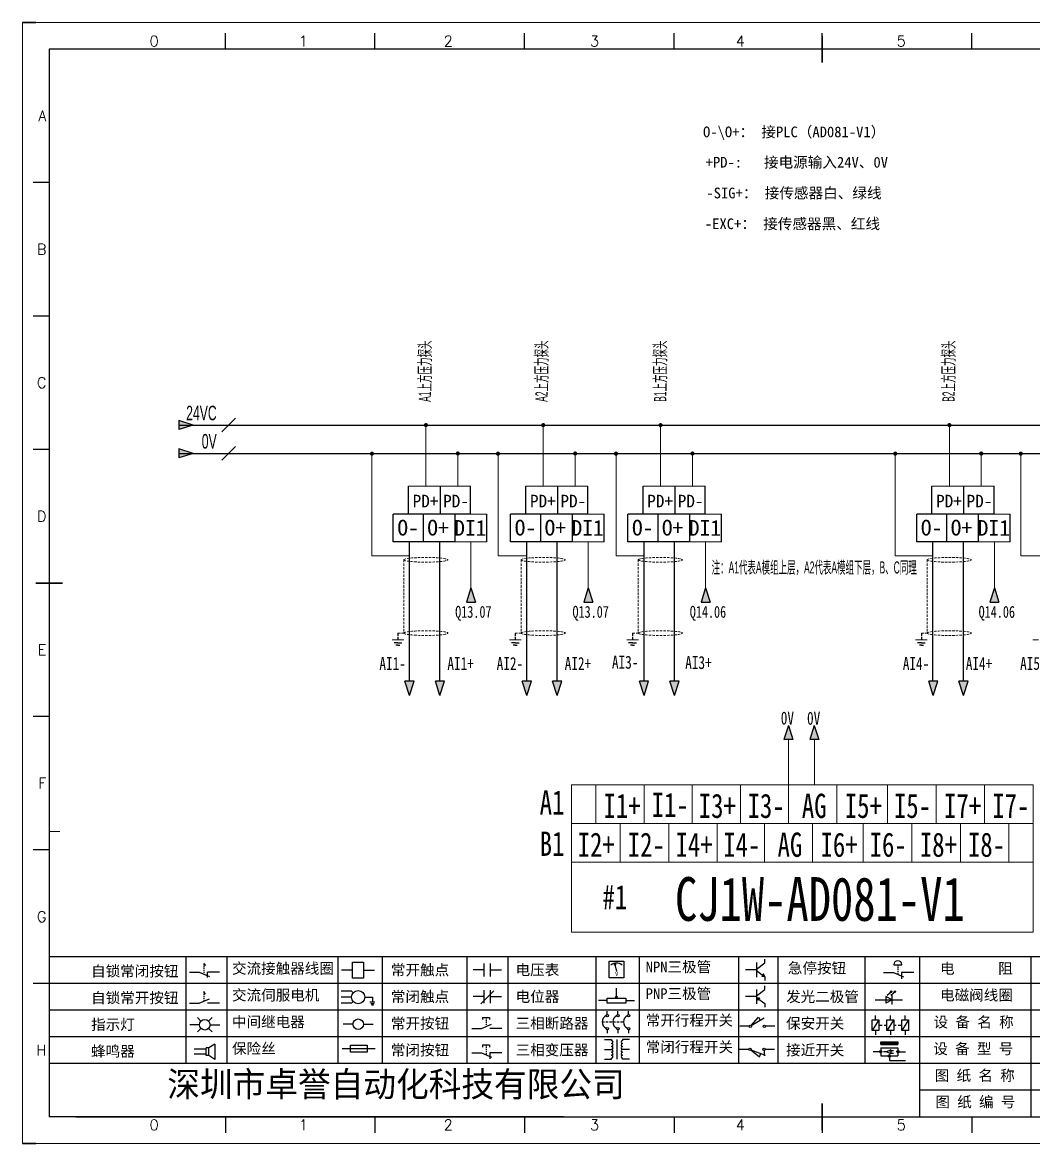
# Model space of a CAD drawing. Extents: x 38255 to 47052, y -6758 to -3353.
# Drawn here: x 40673.9 to 40882.2, y -5102.5 to -4871.5 of the extents above; entities that cross this region are included whole.
import ezdxf
from ezdxf.enums import TextEntityAlignment as Align

# ---------------------------------------------------------------- set-up
doc = ezdxf.new("R2010")
doc.units = 0
doc.header["$MEASUREMENT"] = 0
doc.linetypes.add('DASHED', pattern=[0.75, 0.5, -0.25])
doc.layers.add('AE_BOR', color=1, linetype='Continuous')
doc.layers.add('细实线层', color=7, linetype='Continuous')
doc.layers.add('Dimension', color=3, linetype='Continuous', lineweight=13)
doc.layers.add('frame', color=7, linetype='Continuous', lineweight=15)
doc.styles.add('WD', font='romans.shx', dxfattribs={"bigfont": 'gbcbig.shx'})
doc.styles.add('宋体', font='', dxfattribs={"width": 0.75})
doc.styles.add('工程字', font='')
doc.styles.add('样式 1', font='aehalf.shx', dxfattribs={"height": 4, "bigfont": '@extfont2.shx'})
doc.styles.add('样式 8', font='arial.ttf')
doc.styles.add('汉字', font='')
doc.styles.get('宋体').set_extended_font_data('SimSun')
doc.styles.get('工程字').set_extended_font_data('SimSun')
doc.styles.get('汉字').set_extended_font_data('新宋体')

# ---------------------------------------------------------------- blocks, each defined once
blk = doc.blocks.new('*U34')
at = {"linetype": 'ByBlock'}
for p, q in [((-1909.23, -780.45), (-1909.23, -780.67)), ((-1909.23, -780.45), (-1908.92, -780.84)), ((-1909.23, -780.84), (-1909.23, -781.05)), ((-1911.92, -782.07), (-1910.06, -782.07)), ((-1910.06, -782.07), (-1908.18, -782.88)), ((-1909.23, -781.23), (-1909.23, -781.44)), ((-1909.23, -781.61), (-1909.23, -781.83)), ((-1909.23, -782), (-1909.23, -782.21)), ((-1909.23, -782.38), (-1909.23, -782.43)), ((-1908.52, -783.07), (-1908.52, -782.07)), ((-1906.25, -782.07), (-1908.52, -782.07))]:
    blk.add_line(p, q, dxfattribs=at)
blk = doc.blocks.new('*U36')
at = {"linetype": 'ByBlock'}
for p, q in [((-1908.88, -791.17), (-1909.23, -790.71)), ((-1909.23, -790.71), (-1909.23, -790.92)), ((-1909.23, -791.09), (-1909.23, -791.31)), ((-1909.23, -791.48), (-1909.23, -791.69)), ((-1911.92, -792.89), (-1910.06, -792.89)), ((-1910.06, -792.89), (-1908.18, -792.08)), ((-1909.23, -791.86), (-1909.23, -792.08)), ((-1909.23, -792.25), (-1909.23, -792.47)), ((-1906.25, -792.89), (-1908.52, -792.89))]:
    blk.add_line(p, q, dxfattribs=at)
blk = doc.blocks.new('蜂鸣器')
at = {"linetype": 'ByBlock'}
for p, q in [((-1907.17, -795.53), (-1908.25, -796.26)), ((-1907.17, -795.53), (-1907.17, -798.41)), ((-1908.8, -796.48), (-1911.01, -796.48)), ((-1908.8, -797.46), (-1911.01, -797.46)), ((-1908.25, -796.26), (-1908.8, -796.26)), ((-1908.8, -797.68), (-1908.8, -796.26)), ((-1908.25, -797.68), (-1908.8, -797.68)), ((-1908.25, -797.68), (-1908.25, -796.26)), ((-1907.17, -798.41), (-1908.25, -797.68))]:
    blk.add_line(p, q, dxfattribs=at)
blk = doc.blocks.new('指示灯')
at = {"linetype": 'ByBlock'}
for p, q in [((-1854.25, -776.92), (-1856.06, -776.92)), ((-1854.62, -775.59), (-1853.97, -776.23)), ((-1851.9, -775.59), (-1852.54, -776.23)), ((-1852.26, -776.92), (-1850.45, -776.92)), ((-1854.62, -778.25), (-1853.97, -777.61)), ((-1851.9, -778.25), (-1852.54, -777.61))]:
    blk.add_line(p, q, dxfattribs=at)
blk.add_circle((-1853.26, -776.92), 0.992, dxfattribs=at)
blk = doc.blocks.new('交流接触器线圈')
at = {"linetype": 'ByBlock'}
for p, q in [((-1880.82, -781.77), (-1882.87, -781.77)), ((-1878.72, -781.77), (-1876.67, -781.77))]:
    blk.add_line(p, q, dxfattribs=at)
blk.add_lwpolyline([(-1880.82, -780.28), (-1878.72, -780.28), (-1878.72, -783.26), (-1880.82, -783.26)], close=True, dxfattribs=at)
blk = doc.blocks.new('交流伺服电机')
at = {"linetype": 'ByBlock'}
for p, q in [((-1880.97, -785.75), (-1882.94, -785.75)), ((-1880.97, -786.85), (-1882.94, -786.85)), ((-1880.97, -785.75), (-1880.65, -786.03)), ((-1878.49, -786.85), (-1877.07, -786.85)), ((-1877.07, -786.85), (-1877.07, -787.72)), ((-1880.97, -787.94), (-1882.94, -787.94)), ((-1880.97, -787.94), (-1880.65, -787.67)), ((-1877.54, -787.72), (-1876.59, -787.72)), ((-1877.38, -788.01), (-1876.75, -788.01)), ((-1877.23, -788.29), (-1876.9, -788.29))]:
    blk.add_line(p, q, dxfattribs=at)
blk.add_circle((-1879.73, -786.85), 1.24, dxfattribs=at)
blk = doc.blocks.new('中间继电器')
at = {"linetype": 'ByBlock'}
for p, q in [((-1880.72, -791.92), (-1882.54, -791.92)), ((-1878.74, -791.92), (-1876.92, -791.92))]:
    blk.add_line(p, q, dxfattribs=at)
blk.add_circle((-1879.73, -791.92), 0.992, dxfattribs=at)
blk = doc.blocks.new('保险丝')
at = {"linetype": 'ByBlock'}
blk.add_line((-1882.72, -796.49), (-1876.55, -796.49), dxfattribs=at)
blk.add_lwpolyline([(-1881.2, -795.86), (-1878.06, -795.86), (-1878.06, -797.12), (-1881.2, -797.12)], close=True, dxfattribs=at)
blk = doc.blocks.new('常开按钮')
at = {"linetype": 'ByBlock'}
for p, q in [((-1910.06, -787.73), (-1908.18, -786.93)), ((-1909.9, -785.68), (-1908.56, -785.68)), ((-1909.9, -785.68), (-1909.9, -786.07)), ((-1909.23, -785.68), (-1909.23, -785.89)), ((-1909.23, -786.06), (-1909.23, -786.28)), ((-1909.23, -786.45), (-1909.23, -786.67)), ((-1909.23, -786.84), (-1909.23, -787.05)), ((-1909.23, -787.22), (-1909.23, -787.38)), ((-1908.56, -785.68), (-1908.56, -786.07)), ((-1911.92, -787.73), (-1910.06, -787.73)), ((-1906.25, -787.73), (-1908.52, -787.73))]:
    blk.add_line(p, q, dxfattribs=at)
blk = doc.blocks.new('常开触点')
at = {"linetype": 'ByBlock'}
for p, q in [((-1853.82, -782.99), (-1853.82, -780.56)), ((-1852.6, -782.99), (-1852.6, -780.56)), ((-1853.82, -781.77), (-1855.88, -781.77)), ((-1852.6, -781.77), (-1850.55, -781.77))]:
    blk.add_line(p, q, dxfattribs=at)
blk = doc.blocks.new('常闭触点')
at = {"linetype": 'ByBlock'}
for p, q in [((-1853.82, -786.77), (-1855.88, -786.77)), ((-1852.01, -785.66), (-1854.43, -788.1)), ((-1853.82, -787.99), (-1853.82, -785.56)), ((-1852.6, -787.99), (-1852.6, -785.56)), ((-1852.6, -786.77), (-1850.55, -786.77))]:
    blk.add_line(p, q, dxfattribs=at)
blk = doc.blocks.new('常闭按钮')
at = {"linetype": 'ByBlock'}
for p, q in [((-1854.11, -790.83), (-1852.77, -790.83)), ((-1854.11, -790.83), (-1854.11, -791.22)), ((-1853.44, -790.83), (-1853.44, -791.04)), ((-1853.44, -791.21), (-1853.44, -791.43)), ((-1853.44, -791.6), (-1853.44, -791.82)), ((-1852.77, -790.83), (-1852.77, -791.22)), ((-1856.13, -792.28), (-1854.28, -792.28)), ((-1854.28, -792.28), (-1852.4, -793.09)), ((-1853.44, -791.99), (-1853.44, -792.2)), ((-1853.44, -792.37), (-1853.44, -792.53)), ((-1850.47, -792.28), (-1852.73, -792.28)), ((-1852.73, -792.28), (-1852.73, -793.43))]:
    blk.add_line(p, q, dxfattribs=at)
blk = doc.blocks.new('电压表')
at = {"linetype": 'ByBlock'}
for p, q in [((-1814.84, -780.75), (-1814.91, -781.13)), ((-1814.6, -781.05), (-1814.91, -781.13)), ((-1814.84, -780.75), (-1814.46, -782.26)), ((-1814.84, -780.75), (-1814.6, -781.05))]:
    blk.add_line(p, q, dxfattribs=at)
blk.add_lwpolyline([(-1815.84, -780.34), (-1813.07, -780.34), (-1813.07, -783.49), (-1815.84, -783.49)], close=True, dxfattribs=at)
blk.add_arc((-1814.46, -782.26), 1.56, 46.8313, 133.1687, dxfattribs=at)
at = {"linetype": 'ByBlock', "insert": (-1814.7, -782.39), "char_height": 0.75, "width": 0.6768, "attachment_point": 1}
blk.add_mtext('V', dxfattribs=at)
blk = doc.blocks.new('电位器')
at = {"linetype": 'ByBlock'}
for p, q in [((-1814.45, -787.3), (-1814.45, -785.39)), ((-1814.45, -787.3), (-1814.62, -786.96)), ((-1814.62, -786.96), (-1814.27, -786.96)), ((-1814.45, -787.3), (-1814.27, -786.96)), ((-1816.21, -787.75), (-1817.79, -787.75)), ((-1812.68, -787.75), (-1811.1, -787.75))]:
    blk.add_line(p, q, dxfattribs=at)
blk.add_lwpolyline([(-1816.21, -787.3), (-1812.68, -787.3), (-1812.68, -788.2), (-1816.21, -788.2)], close=True, dxfattribs=at)
blk = doc.blocks.new('三相断路器')
at = {"linetype": 'ByBlock'}
for p, q in [((-1816.17, -790.33), (-1816.17, -789.7)), ((-1814.17, -790.33), (-1814.17, -789.7)), ((-1812.18, -790.33), (-1812.18, -789.7)), ((-1817.14, -791.74), (-1816.72, -791.74)), ((-1816.45, -791.74), (-1816.03, -791.74)), ((-1816.17, -793.19), (-1816.17, -793.83)), ((-1815.76, -791.74), (-1815.34, -791.74)), ((-1815.07, -791.74), (-1814.65, -791.74)), ((-1814.38, -791.74), (-1813.96, -791.74)), ((-1814.17, -793.19), (-1814.17, -793.83)), ((-1813.69, -791.74), (-1813.27, -791.74)), ((-1812.18, -793.19), (-1812.18, -793.83))]:
    blk.add_line(p, q, dxfattribs=at)
for centre in [(-1816.17, -790.55), (-1814.17, -790.55), (-1812.18, -790.55), (-1816.17, -792.98), (-1814.17, -792.98), (-1812.18, -792.98)]:
    blk.add_circle(centre, 0.219, dxfattribs=at)
for centre in [(-1815.81, -791.74), (-1813.82, -791.74), (-1811.83, -791.74)]:
    blk.add_arc(centre, 1.32, 115.5791, 244.4209, dxfattribs=at)
blk = doc.blocks.new('三相变压器')
at = {"linetype": 'ByBlock'}
for p, q in [((-1816.69, -795.03), (-1815.37, -795.03)), ((-1815.37, -795.03), (-1815.37, -795.24)), ((-1814.34, -798.7), (-1814.34, -795.04)), ((-1812, -795.03), (-1813.32, -795.03)), ((-1813.32, -795.03), (-1813.32, -795.24)), ((-1816.69, -796.87), (-1815.37, -796.87)), ((-1812, -796.87), (-1813.32, -796.87)), ((-1816.69, -798.71), (-1815.37, -798.71)), ((-1815.37, -798.71), (-1815.37, -798.5)), ((-1813.32, -798.71), (-1813.32, -798.5)), ((-1812, -798.71), (-1813.32, -798.71))]:
    blk.add_line(p, q, dxfattribs=at)
for centre, start, end in [((-1815.37, -795.51), 270, 90), ((-1815.37, -796.06), 270, 90), ((-1813.32, -795.51), 90, 270), ((-1813.32, -796.06), 90, 270), ((-1815.37, -796.6), 270, 90), ((-1815.37, -797.14), 270, 90), ((-1815.37, -797.68), 270, 90), ((-1815.37, -798.23), 270, 90), ((-1813.32, -796.6), 90, 270), ((-1813.32, -797.14), 90, 270), ((-1813.32, -797.68), 90, 270), ((-1813.32, -798.23), 90, 270)]:
    blk.add_arc(centre, 0.271, start, end, dxfattribs=at)
blk = doc.blocks.new('NPN三极管')
at = {"linetype": 'ByBlock'}
for p, q in [((-1785.73, -780.61), (-1785.73, -783.32)), ((-1785.73, -781.82), (-1784.15, -780.66)), ((-1784.15, -780.66), (-1784.15, -779.98)), ((-1785.73, -781.97), (-1787.81, -781.97)), ((-1785.73, -782.11), (-1784.15, -783.27)), ((-1784.41, -782.73), (-1784.74, -783.18)), ((-1784.15, -783.27), (-1784.74, -783.18)), ((-1784.15, -783.27), (-1784.41, -782.73)), ((-1784.15, -783.27), (-1784.15, -783.96))]:
    blk.add_line(p, q, dxfattribs=at)
blk = doc.blocks.new('PNP三极管')
at = {"linetype": 'ByBlock'}
for p, q in [((-1784.9, -785.38), (-1784.9, -788.09)), ((-1783.32, -785.43), (-1783.32, -784.75)), ((-1784.9, -786.74), (-1786.98, -786.74)), ((-1784.9, -786.59), (-1783.32, -785.43)), ((-1784.9, -786.88), (-1783.32, -788.04)), ((-1784.9, -786.88), (-1784.31, -786.97)), ((-1784.9, -786.88), (-1784.64, -787.42)), ((-1784.31, -786.97), (-1784.64, -787.42)), ((-1783.32, -788.04), (-1783.32, -788.73))]:
    blk.add_line(p, q, dxfattribs=at)
blk = doc.blocks.new('常开行程开关')
at = {"linetype": 'ByBlock'}
for p, q in [((-1785.89, -792.17), (-1784.52, -790.62)), ((-1785.89, -792.17), (-1783.43, -790.72)), ((-1784.52, -790.62), (-1784.19, -791.17)), ((-1786.29, -792.3), (-1788.01, -792.3)), ((-1781.48, -792.3), (-1783.21, -792.3))]:
    blk.add_line(p, q, dxfattribs=at)
for centre in [(-1786.07, -792.3), (-1783.42, -792.3)]:
    blk.add_circle(centre, 0.219, dxfattribs=at)
blk = doc.blocks.new('常闭行程开关')
at = {"linetype": 'ByBlock'}
for p, q in [((-1786.34, -796.62), (-1788.07, -796.62)), ((-1785.93, -796.72), (-1783.25, -797.7)), ((-1785.93, -796.72), (-1784.3, -798)), ((-1784.3, -798), (-1784.08, -797.4)), ((-1783.48, -796.84), (-1783.48, -797.85)), ((-1781.54, -796.62), (-1783.26, -796.62))]:
    blk.add_line(p, q, dxfattribs=at)
for centre in [(-1786.12, -796.62), (-1783.48, -796.62)]:
    blk.add_circle(centre, 0.219, dxfattribs=at)
blk = doc.blocks.new('发光二极管')
at = {"linetype": 'ByBlock'}
for p, q in [((-1755.78, -785.92), (-1754.89, -785.14)), ((-1754.89, -785.14), (-1755.2, -785.22)), ((-1755.2, -785.22), (-1755.01, -785.43)), ((-1755.08, -785.92), (-1754.18, -785.14)), ((-1754.89, -785.14), (-1755.01, -785.43)), ((-1754.18, -785.14), (-1754.49, -785.22)), ((-1754.49, -785.22), (-1754.31, -785.43)), ((-1754.18, -785.14), (-1754.31, -785.43)), ((-1758.01, -786.77), (-1752.89, -786.77)), ((-1754.84, -786.77), (-1756.04, -786.16)), ((-1756.04, -786.16), (-1756.04, -787.39)), ((-1754.84, -786.77), (-1756.04, -787.39)), ((-1754.84, -787.63), (-1754.84, -785.92))]:
    blk.add_line(p, q, dxfattribs=at)
blk = doc.blocks.new('保安开关')
at = {"linetype": 'ByBlock'}
for p, q in [((-1757.33, -790.79), (-1758.6, -792.81)), ((-1757.96, -790.79), (-1757.96, -789.97)), ((-1754.54, -790.79), (-1755.81, -792.81)), ((-1755.17, -790.79), (-1755.17, -789.97)), ((-1751.75, -790.79), (-1753.02, -792.81)), ((-1752.39, -790.79), (-1752.39, -789.97)), ((-1757.96, -792.81), (-1757.96, -793.62)), ((-1757.33, -791.8), (-1756.72, -791.8)), ((-1756.35, -791.8), (-1755.89, -791.8)), ((-1755.17, -792.81), (-1755.17, -793.62)), ((-1754.52, -791.8), (-1754.06, -791.8)), ((-1753.69, -791.8), (-1753.08, -791.8)), ((-1752.39, -792.81), (-1752.39, -793.62))]:
    blk.add_line(p, q, dxfattribs=at)
for points in [[(-1758.6, -790.79), (-1757.33, -790.79), (-1757.33, -792.81), (-1758.6, -792.81)], [(-1755.81, -790.79), (-1754.54, -790.79), (-1754.54, -792.81), (-1755.81, -792.81)], [(-1753.02, -790.79), (-1751.75, -790.79), (-1751.75, -792.81), (-1753.02, -792.81)]]:
    blk.add_lwpolyline(points, close=True, dxfattribs=at)
blk = doc.blocks.new('接近开关')
at = {"linetype": 'ByBlock'}
h = blk.add_hatch(dxfattribs=at)
h.set_pattern_fill('ANSI31', color=256, scale=0.01, style=0)
h.set_pattern_definition([(45, (-89.131516, -30.795668), (-0.0224506403, 0.0224506403), [])])
h.paths.add_polyline_path([(-1516.96, -1123.35), (-1516.96, -1122.85), (-1513.76, -1122.85), (-1513.76, -1123.35)])
for p, q in [((-1516.96, -1123.35), (-1516.96, -1122.85)), ((-1516.96, -1122.85), (-1513.76, -1122.85)), ((-1516.96, -1123.35), (-1513.76, -1123.35)), ((-1513.76, -1122.85), (-1513.76, -1123.35)), ((-1517.18, -1124.71), (-1518.36, -1124.71)), ((-1516.96, -1123.95), (-1513.76, -1123.95)), ((-1516.96, -1123.95), (-1516.96, -1125.47)), ((-1516.96, -1125.47), (-1513.76, -1125.47)), ((-1515.91, -1124.71), (-1516.45, -1124.71)), ((-1515.11, -1124.31), (-1515.91, -1124.71)), ((-1515.11, -1125.11), (-1515.91, -1124.71)), ((-1515.33, -1124.53), (-1515.17, -1124.53)), ((-1515.33, -1124.88), (-1515.17, -1124.88)), ((-1515.25, -1124.45), (-1515.25, -1124.61)), ((-1515.11, -1124.31), (-1515.11, -1125.11)), ((-1515.11, -1124.48), (-1514.58, -1124.48)), ((-1515.11, -1124.94), (-1514.58, -1124.94)), ((-1513.76, -1123.95), (-1513.76, -1125.47)), ((-1513.54, -1124.71), (-1512.36, -1124.71)), ((-1515.36, -1125.69), (-1515.36, -1126.36)), ((-1515.36, -1126.36), (-1512.36, -1126.36))]:
    blk.add_line(p, q, dxfattribs=at)
for centre in [(-1516.96, -1124.71), (-1515.36, -1125.47), (-1513.76, -1124.71)]:
    blk.add_circle(centre, 0.225, dxfattribs=at)
blk = doc.blocks.new('急停按钮')
at = {"linetype": 'ByBlock'}
for p, q in [((-1.86, 0), (0, 0)), ((0, 0), (1.88, -0.81)), ((0.06, 1.45), (1.61, 1.45)), ((0.83, 1.45), (0.83, 1.24)), ((0.83, 1.07), (0.83, 0.85)), ((0.83, 0.68), (0.83, 0.47)), ((0.83, 0.29), (0.83, 0.08)), ((3.81, 0), (1.54, 0)), ((1.54, 0), (1.54, -1.15)), ((0.83, -0.09), (0.83, -0.24))]:
    blk.add_line(p, q, dxfattribs=at)
blk.add_arc((0.83, 1.45), 0.774, 0, 180)
blk = doc.blocks.new('电控横A4')
for p, q in [((292, -5), (5, -5)), ((5, -5), (5, -205)), ((10.03, -205), (289.53, -205)), ((130.8, -205), (190.75, -205))]:
    blk.add_line(p, q)
at = {"lineweight": 9, "ltscale": 0.1}
for p, q in [((5, -151.57), (7, -151.57)), ((101.34, -205), (130.8, -205)), ((129.44, -205), (129.44, -205)), ((129.44, -205), (129.44, -205)), ((129.44, -205), (129.44, -205)), ((129.44, -205), (129.44, -205))]:
    blk.add_line(p, q, dxfattribs=at)
at = {"linetype": 'ByBlock'}
for p, q in [((292, -175), (5, -175)), ((292, -180), (5, -180)), ((292, -185), (5, -185)), ((292, -190), (5, -190)), ((292, -195), (5, -195)), ((292, -200), (168.03, -200))]:
    blk.add_line(p, q, dxfattribs=at)
at = {"color": 0, "lineweight": -2}
for p, q in [((30.58, -175), (30.58, -195)), ((38.26, -175), (38.26, -195)), ((59.05, -175), (59.05, -195)), ((67.4, -175), (67.4, -195)), ((83.26, -175), (83.26, -195)), ((90.91, -175), (90.91, -195)), ((107.4, -175), (107.4, -195)), ((115.5, -175), (115.5, -195)), ((134.12, -175), (134.12, -195)), ((141.48, -175), (141.48, -195)), ((157.79, -175), (157.79, -195)), ((168.03, -175), (168.03, -204.92)), ((188.84, -175), (188.84, -185)), ((188.84, -185), (188.84, -204.92))]:
    blk.add_line(p, q, dxfattribs=at)
at = {"color": 0, "ltscale": 2}
blk.add_line((101.34, -205), (5, -205), dxfattribs=at)
at = {"layer": 'AE_BOR', "lineweight": 30}
for p, q in [((2.53, 0), (0, 0)), ((0, -210), (2.53, -210))]:
    blk.add_line(p, q, dxfattribs=at)
at = {"layer": 'AE_BOR', "color": 1, "lineweight": 15}
for p, q in [((0, 0), (297, 0)), ((0, -210), (0, 0)), ((297, -210), (0, -210))]:
    blk.add_line(p, q, dxfattribs=at)
at = {"layer": 'AE_BOR'}
for p, q in [((38.03, -5), (38.03, -2)), ((66.03, -5), (66.03, -2)), ((94.03, -5), (94.03, -2)), ((122.03, -5), (122.03, -2)), ((149.78, -5), (149.78, -2)), ((177.78, -5), (177.78, -2)), ((5, -30), (2, -30)), ((5, -55), (2, -55)), ((5, -80), (2, -80)), ((5, -130), (2, -130)), ((5, -155), (2, -155)), ((5, -180), (2, -180)), ((38.03, -205), (38.03, -208)), ((66.03, -205), (66.03, -208)), ((94.03, -205), (94.03, -208)), ((122.03, -205), (122.03, -208)), ((149.78, -205), (149.78, -208)), ((177.78, -205), (177.78, -208))]:
    blk.add_line(p, q, dxfattribs=at)
at = {"layer": 'AE_BOR', "color": 2, "lineweight": 30}
for p, q in [((149.78, -7.5), (149.78, -2.5)), ((2.5, -105), (7.5, -105)), ((149.78, -202.5), (149.78, -207.5)), ((149.78, -205), (149.78, -207.5))]:
    blk.add_line(p, q, dxfattribs=at)
at = {"linetype": 'ByBlock'}
for name, p in [('*U34', (1943.19, 604.18)), ('交流接触器线圈', (1942.62, 604.27)), ('常开触点', (1940.27, 604.3)), ('电压表', (1925.71, 604.52)), ('NPN三极管', (1923.2, 604.5)), ('PNP三极管', (1922.37, 604.27)), ('*U36', (1943.19, 609.18)), ('交流伺服电机', (1942.62, 604.27)), ('常闭触点', (1940.27, 604.3)), ('电位器', (1925.71, 604.52)), ('发光二极管', (1917.72, 603.69)), ('指示灯', (1887.41, 589.18)), ('中间继电器', (1942.62, 604.27)), ('常开按钮', (1996.06, 599.3)), ('三相断路器', (1925.71, 604.52)), ('常开行程开关', (1922.37, 604.27)), ('保安开关', (1917.72, 603.98)), ('三相变压器', (1925.71, 604.52)), ('接近开关', (1677.72, 931.9)), ('蜂鸣器', (1943.19, 604.18)), ('保险丝', (1942.62, 604.27)), ('常闭按钮', (1940.27, 599.3)), ('常闭行程开关', (1922.37, 604.27))]:
    blk.add_blockref(name, p, dxfattribs=at)
blk.add_blockref('急停按钮', (163.12, -177.98))
at = {"char_height": 2, "attachment_point": 1, "style": '汉字'}
for s, insert in [('{\\fKaiTi_GB2312|b0|i0|c134|p49;自锁常闭按钮}', (12.86, -176.69)), ('{\\fKaiTi_GB2312|b0|i0|c134|p49;交流接触器线圈}', (39.25, -176.19)), ('{\\fKaiTi_GB2312|b0|i0|c134|p49;常开触点}', (69.01, -176.48)), ('{\\fKaiTi_GB2312|b0|i0|c134|p49;电压表}', (92.37, -176.47)), ('{\\fKaiTi_GB2312|b0|i0|c134|p49;NPN三极管}', (116.73, -175.91)), ('{\\fKaiTi_GB2312|b0|i0|c134|p49;急停按钮}', (143.35, -176.12)), ('{\\fKaiTi_GB2312|b0|i0|c134|p49;电      阻}', (171.86, -176.19)), ('{\\fKaiTi_GB2312|b0|i0|c134|p49;自锁常开按钮}', (12.86, -181.69)), ('{\\fKaiTi_GB2312|b0|i0|c134|p49;交流伺服电机}', (39.25, -181.19)), ('{\\fKaiTi_GB2312|b0|i0|c134|p49;常闭触点}', (69.01, -181.48)), ('{\\fKaiTi_GB2312|b0|i0|c134|p49;电位器}', (92.37, -181.47)), ('{\\fKaiTi_GB2312|b0|i0|c134|p49;PNP三极管}', (116.73, -180.91)), ('{\\fKaiTi_GB2312|b0|i0|c134|p49;发光二极管}', (143.02, -181.48)), ('{\\fKaiTi_GB2312|b0|i0|c134|p49;电磁阀线圈}', (171.86, -181.19)), ('{\\fKaiTi_GB2312|b0|i0|c134|p49;指示灯}', (12.86, -186.69)), ('{\\fKaiTi_GB2312|b0|i0|c134|p49;中间继电器}', (39.25, -186.19)), ('{\\fKaiTi_GB2312|b0|i0|c134|p49;常开按钮}', (69.01, -186.48)), ('{\\fKaiTi_GB2312|b0|i0|c134|p49;三相断路器}', (92.37, -186.47)), ('{\\fKaiTi_GB2312|b0|i0|c134|p49;常开行程开关}', (116.73, -185.91)), ('{\\fKaiTi_GB2312|b0|i0|c134|p49;保安开关}', (143.02, -186.48)), ('{\\fKaiTi_GB2312|b0|i0|c134|p0;设 备 名 称}', (170.65, -186.24)), ('{\\fKaiTi_GB2312|b0|i0|c134|p49;保险丝}', (39.25, -191.19)), ('{\\fKaiTi_GB2312|b0|i0|c134|p49;常闭行程开关}', (116.73, -190.91)), ('{\\fKaiTi_GB2312|b0|i0|c134|p0;设 备 型 号}', (170.58, -191.24)), ('{\\fKaiTi_GB2312|b0|i0|c134|p49;蜂鸣器}', (12.86, -191.69)), ('{\\fKaiTi_GB2312|b0|i0|c134|p49;常闭按钮}', (69.01, -191.48)), ('{\\fKaiTi_GB2312|b0|i0|c134|p49;三相变压器}', (92.37, -191.47)), ('{\\fKaiTi_GB2312|b0|i0|c134|p49;接近开关}', (143.02, -191.48)), ('{\\fKaiTi_GB2312|b0|i0|c134|p0;图 纸 名 称}', (170.86, -196.24)), ('{\\fKaiTi_GB2312|b0|i0|c134|p0;图 纸 编 号}', (170.98, -201.2))]:
    blk.add_mtext(s, dxfattribs=dict(at, insert=insert))
at = {"color": 0, "lineweight": -2, "insert": (27.14, -196.53), "char_height": 4.7064, "width": 96.1138, "attachment_point": 1}
blk.add_mtext('深圳市卓誉自动化科技有限公司', dxfattribs=at)
at = {"layer": 'AE_BOR', "style": 'WD'}
for s, p in [('0', (24.67, -4.5)), ('1', (52.6, -4.5)), ('2', (79.75, -4.5)), ('3', (107.15, -4.5)), ('4', (134.45, -4.5)), ('5', (164.59, -4.5)), ('0', (24.67, -207.5)), ('1', (52.6, -207.5)), ('2', (79.75, -207.5)), ('3', (107.15, -207.5)), ('4', (134.45, -207.5)), ('5', (164.59, -207.5))]:
    blk.add_text(s, height=2, dxfattribs=at).set_placement(p, align=Align.CENTER)
for s, p in [('A', (4.5, -17.5)), ('B', (4.5, -42.5)), ('C', (4.5, -67.5)), ('D', (4.5, -92.5)), ('E', (4.5, -117.5)), ('F', (4.5, -142.5)), ('G', (4.5, -167.5)), ('H', (4.5, -192.5))]:
    blk.add_text(s, height=2, dxfattribs=at).set_placement(p, align=Align.MIDDLE_RIGHT)

msp = doc.modelspace()

# ---------------------------------------------------------------- hatches: boundary and pattern name
for points in [[(40706.094, -4953.522), (40709.013, -4954.457), (40706.094, -4955.392)], [(40706.094, -4959.355), (40709.013, -4960.291), (40706.094, -4961.226)], [(40765.342, -4990.929), (40766.277, -4988.01), (40767.212, -4990.929)], [(40789.507, -4990.929), (40790.442, -4988.01), (40791.378, -4990.929)], [(40813.673, -4990.929), (40814.608, -4988.01), (40815.543, -4990.929)], [(40873.176, -4990.929), (40874.111, -4988.01), (40875.046, -4990.929)], [(40752.674, -5007.228), (40753.609, -5010.147), (40754.544, -5007.228)], [(40758.939, -5007.228), (40759.874, -5010.147), (40760.809, -5007.228)], [(40776.839, -5007.228), (40777.774, -5010.147), (40778.71, -5007.228)], [(40783.104, -5007.228), (40784.04, -5010.147), (40784.975, -5007.228)], [(40801.005, -5007.228), (40801.94, -5010.147), (40802.875, -5007.228)], [(40807.27, -5007.228), (40808.205, -5010.147), (40809.14, -5007.228)], [(40860.578, -5007.228), (40861.513, -5010.147), (40862.448, -5007.228)], [(40866.806, -5007.228), (40867.741, -5010.147), (40868.676, -5007.228)], [(40830.727, -5019.233), (40831.662, -5016.314), (40832.597, -5019.233)], [(40836.053, -5019.233), (40836.988, -5016.314), (40837.924, -5019.233)]]:
    msp.add_hatch(color=256).paths.add_polyline_path(points)

# ---------------------------------------------------------------- linework, layer by layer
for p, q in [((40709.013, -4954.457), (40706.094, -4953.522)), ((40706.094, -4953.522), (40706.094, -4955.392)), ((40706.094, -4954.457), (40973.548, -4954.457)), ((40709.013, -4954.457), (40706.094, -4955.392)), ((40709.013, -4960.291), (40706.094, -4959.355)), ((40706.094, -4959.355), (40706.094, -4961.226)), ((40706.094, -4960.291), (40973.548, -4960.29)), ((40709.013, -4960.291), (40706.094, -4961.226)), ((40753.413, -4972.709), (40753.413, -4967.025)), ((40753.413, -4972.709), (40753.413, -4967.025)), ((40759.981, -4972.709), (40759.981, -4967.025)), ((40766.207, -4972.709), (40766.207, -4967.025)), ((40777.579, -4972.709), (40777.579, -4967.025)), ((40777.579, -4972.709), (40777.579, -4967.025)), ((40784.147, -4972.709), (40784.147, -4967.025)), ((40790.373, -4972.709), (40790.373, -4967.025)), ((40801.744, -4972.709), (40801.744, -4967.025)), ((40801.744, -4972.709), (40801.744, -4967.025)), ((40808.312, -4972.709), (40808.312, -4967.025)), ((40814.538, -4972.709), (40814.538, -4967.025)), ((40861.247, -4972.709), (40861.247, -4967.025)), ((40861.247, -4972.709), (40861.247, -4967.025)), ((40867.816, -4972.709), (40867.816, -4967.025)), ((40874.042, -4972.709), (40874.042, -4967.025)), ((40766.207, -4972.8), (40750.265, -4972.8)), ((40750.265, -4978.484), (40750.265, -4972.8)), ((40756.501, -4978.484), (40756.501, -4972.8)), ((40763.018, -4978.484), (40763.018, -4972.8)), ((40763.018, -4978.484), (40763.018, -4972.8)), ((40769.535, -4978.484), (40769.535, -4972.8)), ((40769.535, -4978.484), (40769.535, -4972.8)), ((40790.373, -4972.8), (40774.43, -4972.8)), ((40774.43, -4978.484), (40774.43, -4972.8)), ((40780.667, -4978.484), (40780.667, -4972.8)), ((40787.184, -4978.484), (40787.184, -4972.8)), ((40787.184, -4978.484), (40787.184, -4972.8)), ((40793.701, -4978.484), (40793.701, -4972.8)), ((40793.701, -4978.484), (40793.701, -4972.8)), ((40814.538, -4972.8), (40798.596, -4972.8)), ((40798.596, -4978.484), (40798.596, -4972.8)), ((40804.833, -4978.484), (40804.833, -4972.8)), ((40811.349, -4978.484), (40811.349, -4972.8)), ((40811.349, -4978.484), (40811.349, -4972.8)), ((40817.866, -4978.484), (40817.866, -4972.8)), ((40817.866, -4978.484), (40817.866, -4972.8)), ((40874.042, -4972.8), (40858.099, -4972.8)), ((40858.099, -4978.484), (40858.099, -4972.8)), ((40864.336, -4978.484), (40864.336, -4972.8)), ((40870.853, -4978.484), (40870.853, -4972.8)), ((40870.853, -4978.484), (40870.853, -4972.8)), ((40877.369, -4978.484), (40877.369, -4972.8)), ((40877.369, -4978.484), (40877.369, -4972.8)), ((40763.038, -4978.484), (40750.265, -4978.484)), ((40753.609, -5007.228), (40753.609, -4978.484)), ((40759.874, -5007.228), (40759.874, -4978.484)), ((40787.204, -4978.484), (40774.43, -4978.484)), ((40777.774, -5007.228), (40777.774, -4978.484)), ((40784.04, -5007.228), (40784.04, -4978.484)), ((40811.37, -4978.484), (40798.596, -4978.484)), ((40801.94, -5007.228), (40801.94, -4978.484)), ((40808.205, -5007.228), (40808.205, -4978.484)), ((40870.873, -4978.484), (40858.099, -4978.484)), ((40861.443, -5007.228), (40861.443, -4978.484)), ((40867.708, -5007.228), (40867.708, -4978.484)), ((40766.277, -4988.01), (40765.342, -4990.929)), ((40766.277, -4988.01), (40767.212, -4990.929)), ((40790.442, -4988.01), (40789.507, -4990.929)), ((40790.442, -4988.01), (40791.378, -4990.929)), ((40814.608, -4988.01), (40813.673, -4990.929)), ((40814.608, -4988.01), (40815.543, -4990.929)), ((40874.111, -4988.01), (40873.176, -4990.929)), ((40874.111, -4988.01), (40875.046, -4990.929)), ((40765.342, -4990.929), (40767.212, -4990.929)), ((40789.507, -4990.929), (40791.378, -4990.929)), ((40813.673, -4990.929), (40815.543, -4990.929)), ((40873.176, -4990.929), (40875.046, -4990.929)), ((40753.609, -5010.147), (40752.674, -5007.228)), ((40754.544, -5007.228), (40752.674, -5007.228)), ((40753.609, -5010.147), (40754.544, -5007.228)), ((40759.874, -5010.147), (40758.939, -5007.228)), ((40760.809, -5007.228), (40758.939, -5007.228)), ((40759.874, -5010.147), (40760.809, -5007.228)), ((40777.774, -5010.147), (40776.839, -5007.228)), ((40778.71, -5007.228), (40776.839, -5007.228)), ((40777.774, -5010.147), (40778.71, -5007.228)), ((40784.04, -5010.147), (40783.104, -5007.228)), ((40784.975, -5007.228), (40783.104, -5007.228)), ((40784.04, -5010.147), (40784.975, -5007.228)), ((40801.94, -5010.147), (40801.005, -5007.228)), ((40802.875, -5007.228), (40801.005, -5007.228)), ((40801.94, -5010.147), (40802.875, -5007.228)), ((40808.205, -5010.147), (40807.27, -5007.228)), ((40809.14, -5007.228), (40807.27, -5007.228)), ((40808.205, -5010.147), (40809.14, -5007.228)), ((40861.513, -5010.147), (40860.578, -5007.228)), ((40862.448, -5007.228), (40860.578, -5007.228)), ((40861.513, -5010.147), (40862.448, -5007.228)), ((40867.741, -5010.147), (40866.806, -5007.228)), ((40868.676, -5007.228), (40866.806, -5007.228)), ((40867.741, -5010.147), (40868.676, -5007.228)), ((40831.662, -5016.314), (40830.727, -5019.233)), ((40831.662, -5016.314), (40832.597, -5019.233)), ((40836.988, -5016.314), (40836.053, -5019.233)), ((40836.988, -5016.314), (40837.924, -5019.233)), ((40832.597, -5019.233), (40830.727, -5019.233)), ((40837.924, -5019.233), (40836.053, -5019.233))]:
    msp.add_line(p, q)
at = {"color": 2, "lineweight": 0}
for p, q in [((40751.225, -4998.708), (40750.025, -4998.708)), ((40751.225, -4998.708), (40752.425, -4998.708)), ((40775.39, -4998.708), (40774.19, -4998.708)), ((40775.39, -4998.708), (40776.59, -4998.708)), ((40799.556, -4998.708), (40798.356, -4998.708)), ((40799.556, -4998.708), (40800.756, -4998.708)), ((40859.059, -4998.708), (40857.859, -4998.708)), ((40859.059, -4998.708), (40860.259, -4998.708)), ((40883.225, -4998.708), (40882.025, -4998.708))]:
    msp.add_line(p, q, dxfattribs=at)
at = {"color": 2, "linetype": 'DASHED'}
for p, q in [((40751.225, -4997.341), (40751.225, -4998.708)), ((40775.39, -4997.341), (40775.39, -4998.708)), ((40799.556, -4997.341), (40799.556, -4998.708)), ((40859.059, -4997.341), (40859.059, -4998.708))]:
    msp.add_line(p, q, dxfattribs=at)
at = {"color": 2, "linetype": 'DASHED', "lineweight": 0}
for p, q in [((40751.225, -4997.341), (40752.412, -4997.341)), ((40775.39, -4997.341), (40776.577, -4997.341)), ((40799.556, -4997.341), (40800.743, -4997.341)), ((40859.059, -4997.341), (40860.246, -4997.341))]:
    msp.add_line(p, q, dxfattribs=at)
at = {"color": 2}
for p, q in [((40751.225, -4999.328), (40750.425, -4999.328)), ((40751.225, -4999.821), (40750.817, -4999.821)), ((40751.225, -4999.328), (40752.024, -4999.328)), ((40751.225, -4999.821), (40751.632, -4999.821)), ((40775.39, -4999.328), (40774.591, -4999.328)), ((40775.39, -4999.821), (40774.982, -4999.821)), ((40775.39, -4999.328), (40776.189, -4999.328)), ((40775.39, -4999.821), (40775.798, -4999.821)), ((40799.556, -4999.328), (40798.756, -4999.328)), ((40799.556, -4999.821), (40799.148, -4999.821)), ((40799.556, -4999.328), (40800.355, -4999.328)), ((40799.556, -4999.821), (40799.963, -4999.821)), ((40859.059, -4999.328), (40858.26, -4999.328)), ((40859.059, -4999.821), (40858.651, -4999.821)), ((40859.059, -4999.328), (40859.858, -4999.328)), ((40859.059, -4999.821), (40859.467, -4999.821))]:
    msp.add_line(p, q, dxfattribs=at)
at = {"const_width": 0.424}
for points in [[(40757.213, -4954.457, -1), (40756.789, -4954.457, -1)], [(40781.379, -4954.457, -1), (40780.955, -4954.457, -1)], [(40805.544, -4954.457, -1), (40805.121, -4954.457, -1)], [(40865.048, -4954.457, -1), (40864.624, -4954.457, -1)], [(40746.086, -4960.332, -1), (40745.663, -4960.332, -1)], [(40763.781, -4960.307, -1), (40763.358, -4960.307, -1)], [(40772.051, -4960.332, -1), (40771.627, -4960.332, -1)], [(40787.947, -4960.307, -1), (40787.523, -4960.307, -1)], [(40796.366, -4960.332, -1), (40795.942, -4960.332, -1)], [(40812.112, -4960.307, -1), (40811.689, -4960.307, -1)], [(40853.894, -4960.332, -1), (40853.471, -4960.332, -1)], [(40871.616, -4960.307, -1), (40871.192, -4960.307, -1)], [(40879.752, -4960.332, -1), (40879.329, -4960.332, -1)]]:
    msp.add_lwpolyline(points, format="xyb", close=True, dxfattribs=at)
at = {"layer": 'Dimension', "lineweight": 0}
for p, q in [((40714.96, -4955.871), (40717.788, -4953.043)), ((40714.96, -4961.705), (40717.788, -4958.876))]:
    msp.add_line(p, q, dxfattribs=at)
at = {"layer": 'Dimension', "color": 0, "lineweight": 0}
for p, q in [((40763.018, -4972.8), (40769.535, -4972.8)), ((40787.184, -4972.8), (40793.701, -4972.8)), ((40811.349, -4972.8), (40817.866, -4972.8)), ((40870.853, -4972.8), (40877.369, -4972.8)), ((40763.018, -4978.484), (40769.535, -4978.484)), ((40766.277, -4978.484), (40766.277, -4988.01)), ((40787.184, -4978.484), (40793.701, -4978.484)), ((40790.442, -4978.484), (40790.442, -4988.01)), ((40811.349, -4978.484), (40817.866, -4978.484)), ((40814.608, -4978.484), (40814.608, -4988.01)), ((40870.853, -4978.484), (40877.369, -4978.484)), ((40874.111, -4978.484), (40874.111, -4988.01))]:
    msp.add_line(p, q, dxfattribs=at)
at = {"layer": 'frame', "lineweight": 0}
for p, q in [((40831.712, -5028.537), (40831.712, -5019.233)), ((40837.039, -5028.537), (40837.039, -5019.233)), ((40882.091, -5028.537), (40787.016, -5028.537)), ((40787.016, -5028.537), (40787.016, -5058.923)), ((40792.016, -5036.537), (40792.016, -5028.537)), ((40801.94, -5036.537), (40801.94, -5028.537)), ((40811.864, -5036.537), (40811.864, -5028.537)), ((40821.788, -5036.537), (40821.788, -5028.537)), ((40831.712, -5036.537), (40831.712, -5028.537)), ((40841.636, -5036.537), (40841.636, -5028.537)), ((40852.091, -5036.537), (40852.091, -5028.537)), ((40862.091, -5036.537), (40862.091, -5028.537)), ((40872.091, -5036.537), (40872.091, -5028.537)), ((40882.091, -5036.537), (40882.091, -5028.537)), ((40787.016, -5044.537), (40787.016, -5036.537)), ((40882.091, -5036.537), (40787.016, -5036.537)), ((40797.016, -5044.537), (40797.016, -5036.537)), ((40807.016, -5044.537), (40807.016, -5036.537)), ((40817.016, -5044.537), (40817.016, -5036.537)), ((40826.712, -5044.537), (40826.712, -5036.537)), ((40836.636, -5044.537), (40836.636, -5036.537)), ((40847.091, -5044.537), (40847.091, -5036.537)), ((40857.091, -5044.537), (40857.091, -5036.537)), ((40867.091, -5044.537), (40867.091, -5036.537)), ((40877.091, -5044.537), (40877.091, -5036.537)), ((40882.091, -5058.923), (40882.091, -5036.537)), ((40787.016, -5044.537), (40882.091, -5044.537)), ((40787.016, -5058.923), (40882.091, -5058.923))]:
    msp.add_line(p, q, dxfattribs=at)
at = {"layer": '细实线层', "lineweight": 0}
for p, q in [((40757.001, -4967.025), (40757.001, -4954.457)), ((40781.167, -4967.025), (40781.167, -4954.457)), ((40805.333, -4967.025), (40805.333, -4954.457)), ((40864.836, -4967.025), (40864.836, -4954.457)), ((40745.877, -4960.291), (40745.877, -4981.378)), ((40763.569, -4967.025), (40763.569, -4960.291)), ((40771.869, -4960.291), (40771.869, -4981.378)), ((40787.735, -4967.025), (40787.735, -4960.291)), ((40796.162, -4960.291), (40796.162, -4981.378)), ((40811.901, -4967.025), (40811.901, -4960.291)), ((40853.685, -4960.291), (40853.685, -4981.378)), ((40871.404, -4967.025), (40871.404, -4960.291)), ((40879.537, -4960.291), (40879.537, -4981.378)), ((40753.413, -4967.025), (40766.207, -4967.025)), ((40777.579, -4967.025), (40790.373, -4967.025)), ((40801.744, -4967.025), (40814.538, -4967.025)), ((40861.247, -4967.025), (40874.042, -4967.025)), ((40745.877, -4981.378), (40753.609, -4981.378)), ((40771.869, -4981.378), (40777.77, -4981.378)), ((40796.162, -4981.378), (40801.88, -4981.378)), ((40853.685, -4981.378), (40861.417, -4981.378)), ((40879.537, -4981.378), (40885.621, -4981.378))]:
    msp.add_line(p, q, dxfattribs=at)
at = {"layer": '细实线层', "color": 6, "linetype": 'DASHED', "lineweight": 0}
for p, q in [((40752.422, -4982.209), (40752.422, -4997.301)), ((40776.587, -4982.209), (40776.587, -4997.301)), ((40800.753, -4982.209), (40800.753, -4997.301)), ((40860.256, -4982.209), (40860.256, -4997.301))]:
    msp.add_line(p, q, dxfattribs=at)
for centre in [(40756.966, -4982.209), (40781.132, -4982.209), (40805.297, -4982.209), (40864.801, -4982.209), (40756.966, -4997.305), (40781.132, -4997.305), (40805.297, -4997.305), (40864.801, -4997.305)]:
    msp.add_ellipse(centre, major_axis=(-4.544, 0), ratio=0.1072331, dxfattribs=at)

# ---------------------------------------------------------------- block references
at = {"xscale": 1.1, "yscale": 1.1, "zscale": 1.1}
msp.add_blockref('电控横A4', (40673.868, -4871.485), dxfattribs=at)

# ---------------------------------------------------------------- texts
at = {"color": 3, "lineweight": 0, "style": '样式 8', "width": 0.5}
msp.add_text('注：A1代表A模组上层，A2代表A模组下层，B、C同理', height=2.5, dxfattribs=at).set_placement((40836.98, -4983.768), align=Align.MIDDLE)
at = {"style": '宋体', "width": 0.75}
for s, height, p in [('A1', 5, (40782.978, -5034.695)), ('I1+', 5, (40797.395, -5035.388)), ('I1-', 5, (40807.324, -5035.185)), ('I3+', 5, (40817.021, -5035.398)), ('I3-', 5, (40827.074, -5035.398)), ('AG', 5, (40836.985, -5035.398)), ('I5+', 5, (40847.108, -5035.398)), ('I5-', 5, (40857.231, -5035.398)), ('I7+', 5, (40867.568, -5035.398)), ('I7-', 5, (40877.478, -5035.398)), ('B1', 5, (40782.978, -5043.204)), ('I2+', 5, (40792.078, -5043.398)), ('I2-', 5, (40802.394, -5043.398)), ('I4+', 5, (40812.234, -5043.398)), ('I4-', 5, (40822.074, -5043.398)), ('AG', 5, (40831.985, -5043.398)), ('I6+', 5, (40842.108, -5043.398)), ('I6-', 5, (40852.231, -5043.398)), ('I8+', 5, (40862.568, -5043.398)), ('I8-', 5, (40872.478, -5043.398)), ('#1', 5, (40795.92, -5054.199)), ('CJ1W-AD081-V1', 9, (40838.149, -5056.593))]:
    msp.add_text(s, height=height, dxfattribs=at).set_placement(p, align=Align.CENTER)
for s, insert, char_height, width, attachment_point, style in [('O-\\\\O+： 接{\\fSimSun|b0|i0|c134|p2;PLC（AD081-V1）} ', (40814.081, -4892.936), 2.2061, 47.52529, 1, '工程字'), ('{\\fSimSun|b0|i0|c134|p2;+PD-:   接电源输入24V、0V}', (40814.622, -4899.189), 2.2061, 47.52529, 1, '工程字'), ('-SIG+： 接传感器白、绿线', (40814.776, -4905.529), 2.2061, 47.52529, 1, '工程字'), ('-EXC+： 接传感器黑、红线', (40814.467, -4911.868), 2.2061, 47.52529, 1, '工程字'), ('{\\fSimSun|b0|i0|c134|p2;PD+}', (40759.571, -4971.407), 2.60309, 3.56578, 9, '样式 1'), ('{\\fSimSun|b0|i0|c134|p2;PD-}', (40765.854, -4971.407), 2.60309, 3.56578, 9, '样式 1'), ('{\\fSimSun|b0|i0|c134|p2;PD+}', (40783.737, -4971.407), 2.60309, 3.56578, 9, '样式 1'), ('{\\fSimSun|b0|i0|c134|p2;PD-}', (40790.02, -4971.407), 2.60309, 3.56578, 9, '样式 1'), ('{\\fSimSun|b0|i0|c134|p2;PD+}', (40807.902, -4971.407), 2.60309, 3.56578, 9, '样式 1'), ('{\\fSimSun|b0|i0|c134|p2;PD-}', (40814.186, -4971.407), 2.60309, 3.56578, 9, '样式 1'), ('{\\fSimSun|b0|i0|c134|p2;PD+}', (40867.405, -4971.407), 2.60309, 3.56578, 9, '样式 1'), ('{\\fSimSun|b0|i0|c134|p2;PD-}', (40873.689, -4971.407), 2.60309, 3.56578, 9, '样式 1'), ('{\\fSimSun|b0|i0|c134|p2;O-}', (40755.539, -4977.263), 3.25386, 4.45723, 9, '样式 1'), ('{\\fSimSun|b0|i0|c134|p2;O+}', (40761.692, -4977.263), 3.25386, 4.45723, 9, '样式 1'), ('{\\fSimSun|b0|i0|c134|p2;DI1}', (40769.472, -4977.263), 3.25386, 4.45723, 9, '样式 1'), ('{\\fSimSun|b0|i0|c134|p2;O-}', (40779.705, -4977.263), 3.25386, 4.45723, 9, '样式 1'), ('{\\fSimSun|b0|i0|c134|p2;O+}', (40785.857, -4977.263), 3.25386, 4.45723, 9, '样式 1'), ('{\\fSimSun|b0|i0|c134|p2;DI1}', (40793.637, -4977.263), 3.25386, 4.45723, 9, '样式 1'), ('{\\fSimSun|b0|i0|c134|p2;O-}', (40803.87, -4977.263), 3.25386, 4.45723, 9, '样式 1'), ('{\\fSimSun|b0|i0|c134|p2;O+}', (40810.023, -4977.263), 3.25386, 4.45723, 9, '样式 1'), ('{\\fSimSun|b0|i0|c134|p2;DI1}', (40817.803, -4977.263), 3.25386, 4.45723, 9, '样式 1'), ('{\\fSimSun|b0|i0|c134|p2;O-}', (40863.373, -4977.263), 3.25386, 4.45723, 9, '样式 1'), ('{\\fSimSun|b0|i0|c134|p2;O+}', (40869.526, -4977.263), 3.25386, 4.45723, 9, '样式 1'), ('{\\fSimSun|b0|i0|c134|p2;DI1}', (40877.306, -4977.263), 3.25386, 4.45723, 9, '样式 1'), ('{\\f宋体|b0|i0|c134|p2;\\H0.916667x;Q13.07}', (40766.768, -4993.232), 2.67029, 4.8676, 5, '宋体'), ('{\\f宋体|b0|i0|c134|p2;\\H0.916667x;Q13.07}', (40790.933, -4993.232), 2.67029, 4.8676, 5, '宋体'), ('{\\f宋体|b0|i0|c134|p2;\\H0.916667x;Q14.06}', (40815.099, -4993.232), 2.67029, 4.8676, 5, '宋体'), ('{\\f宋体|b0|i0|c134|p2;\\H0.916667x;Q14.06}', (40874.602, -4993.232), 2.67029, 4.8676, 5, '宋体'), ('AI1-', (40750.13, -5003.576), 2.6703, 4.8676, 5, '宋体'), ('AI1+', (40764.14, -5003.576), 2.6703, 4.8676, 5, '宋体'), ('AI2-', (40774.295, -5003.576), 2.6703, 4.8676, 5, '宋体'), ('AI2+', (40788.306, -5003.576), 2.6703, 4.8676, 5, '宋体'), ('AI3-', (40798.04, -5003.33), 2.6703, 4.8676, 5, '宋体'), ('AI3+', (40813.138, -5003.387), 2.6703, 4.8676, 5, '宋体'), ('AI4-', (40857.964, -5003.576), 2.6703, 4.8676, 5, '宋体'), ('AI4+', (40870.942, -5003.576), 2.6703, 4.8676, 5, '宋体'), ('AI5-', (40882.13, -5003.576), 2.6703, 4.8676, 5, '宋体'), ('0V', (40831.458, -5014.83), 2.6703, 4.8676, 5, '宋体'), ('0V', (40836.869, -5014.878), 2.6703, 4.8676, 5, '宋体')]:
    msp.add_mtext(s, dxfattribs=dict(insert=insert, char_height=char_height, width=width, attachment_point=attachment_point, style=style))
at = {"layer": 'Dimension', "lineweight": 0, "style": '样式 8', "width": 0.5}
for s, p in [('A1上方压力探头', (40756.771, -4949.659)), ('A2上方压力探头', (40780.805, -4949.659)), ('B1上方压力探头', (40805.239, -4949.659)), ('B2上方压力探头', (40864.657, -4949.659))]:
    msp.add_text(s, height=2.5, rotation=90, dxfattribs=at).set_placement(p, align=Align.MIDDLE_LEFT)
at = {"layer": 'Dimension', "lineweight": 0, "style": '样式 8', "width": 0.6}
for s, p in [('24VC', (40713.889, -4953.457)), ('0V', (40713.889, -4959.291))]:
    msp.add_text(s, height=3, dxfattribs=at).set_placement(p, align=Align.RIGHT)

doc.saveas('drawing.dxf')
